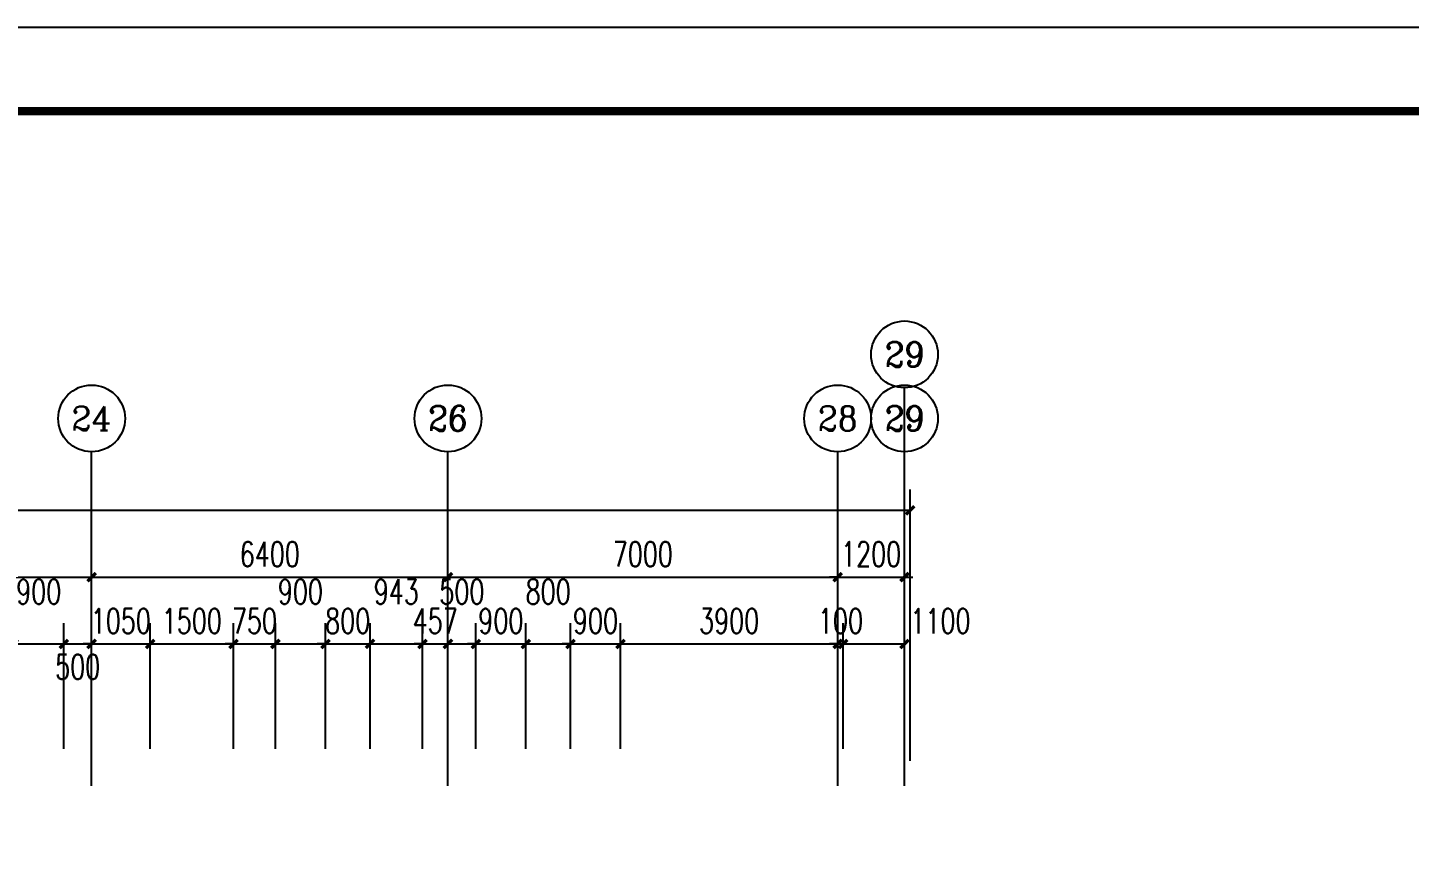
# Model space of a CAD drawing. Extents: x 1333527 to 1855755, y 1020844 to 1581249.
# Drawn here: x 1454725 to 1479541, y 1132347 to 1146994 of the extents above; entities that cross this region are included whole.
import ezdxf
from ezdxf.enums import TextEntityAlignment as Align

# ---------------------------------------------------------------- set-up
doc = ezdxf.new("R2010")
doc.units = 0
doc.header["$LTSCALE"] = 1000
doc.header["$PDSIZE"] = 5
doc.layers.add('1-建筑底图', color=8, linetype='Continuous', plot=False)
for name, color, linetype in [('AXIS_TEXT', 7, 'Continuous'), ('BTTK', 7, 'Continuous'), ('PUB_TITLE', 7, 'Continuous')]:
    doc.layers.add(name, color=color, linetype=linetype)
doc.styles.add('_TCH_AXIS', font='COMPLEX', dxfattribs={"bigfont": 'GBCBIG'})
doc.styles.add('_TCH_DIM_T3', font='SIMPLEX', dxfattribs={"width": 0.705882, "bigfont": 'GBCBIG'})
doc.styles.add('COMPLEX', font='COMPLEX')
doc.styles.add('HZ(TK)', font='geniso.shx', dxfattribs={"width": 0.9, "bigfont": 'hztxt.shx'})
doc.dimstyles.new('_TCH_ARCH&&150', dxfattribs={"dimtxt": 446.25, "dimasz": 150, "dimexe": 375, "dimexo": 450, "dimgap": 189.375, "dimtad": 1, "dimdec": 0, "dimzin": 0, "dimdsep": 46, "dimtxsty": '_TCH_DIM_T3', "dimblk": 'ARCHTICK', "dimcen": 0.09, "dimclrt": 7, "dimazin": 2, "dimtfac": 1, "dimtdec": 0, "dimtix": 1, "dimtmove": 2, "dimatfit": 3, "dimfxl": 1, "dimtolj": 1, "dimtzin": 0, "dimarcsym": 0})

# ---------------------------------------------------------------- blocks, each defined once
blk = doc.blocks.new('vhtemplate_2020年新竖式图框_A0')
at = {"layer": 'PUB_TITLE', "color": 7}
blk.add_lwpolyline([(0, 0), (1189, 0), (1189, 841), (0, 841)], close=True, dxfattribs=at)
at = {"layer": 'PUB_TITLE', "const_width": 1}
blk.add_lwpolyline([(25, 10), (1179, 10), (1179, 831), (25, 831)], close=True, dxfattribs=at)
at = {"layer": 'BTTK', "color": 4, "style": 'HZ(TK)', "width": 0.9}
for tag, p in [('合作单位', (1144, 743.5)), ('建设单位', (1144, 209.5)), ('工程名称', (1144, 176.5)), ('子项名称', (1154, 160)), ('图纸名称', (1144, 141))]:
    blk.add_attdef(tag, text='', height=3.5, dxfattribs=at).set_placement(p, align=Align.MIDDLE_CENTER)
for tag, p in [('注册证书号', (1156.5, 309.01)), ('注册印章号', (1156.5, 301.01)), ('设计号', (1154, 193)), ('图别', (1137.75, 34)), ('图号', (1170.25, 34)), ('版本号', (1137.75, 26)), ('日期', (1170.25, 26))]:
    blk.add_attdef(tag, text='', height=3.5, dxfattribs=at).set_placement(p, align=Align.MIDDLE)
blk = doc.blocks.new('_AXISO')
blk.add_circle((0, 0), 0.5)
at = {"layer": 'AXIS_TEXT', "style": 'COMPLEX', "width": 1.041667}
blk.add_attdef('A', text='', height=0.56, dxfattribs=at).set_placement((-0.25, -0.28), (0.25, -0.28), align=Align.FIT)
blk = doc.blocks.new('_ArchTick')
at = {"color": 0, "linetype": 'ByBlock', "const_width": 0.4}
blk.add_lwpolyline([(-0.5, -0.5), (0.5, 0.5)], dxfattribs=at)
blk = doc.blocks.new('*D500')
at = {"layer": '1-建筑底图', "color": 0, "lineweight": -2, "transparency": 16777216}
for p, q in [((95000, 88368), (95000, 90625)), ((95900, 88368), (95900, 90625)), ((95000, 90250), (95900, 90250))]:
    blk.add_line(p, q, dxfattribs=at)
at = {"layer": 'Defpoints', "color": 0}
for p in [(95900, 90250), (95000, 87918), (95900, 87918)]:
    blk.add_point(p, dxfattribs=at)
at = {"layer": '1-建筑底图', "color": 0, "lineweight": -2, "transparency": 16777216, "xscale": 150, "yscale": 150, "zscale": 150, "rotation": 180}
blk.add_blockref('_ArchTick', (95000, 90250), dxfattribs=at)
at = {"layer": '1-建筑底图', "color": 0, "lineweight": -2, "transparency": 16777216, "xscale": 150, "yscale": 150, "zscale": 150}
blk.add_blockref('_ArchTick', (95900, 90250), dxfattribs=at)
at = {"layer": '1-建筑底图', "color": 7, "transparency": 16777216, "insert": (95450, 91188), "char_height": 446.2, "attachment_point": 5, "style": '_TCH_DIM_T3'}
blk.add_mtext('\\A1;900', dxfattribs=at)
blk = doc.blocks.new('*D501')
at = {"layer": '1-建筑底图', "color": 0, "lineweight": -2, "transparency": 16777216}
for p, q in [((95900, 88368), (95900, 90625)), ((96400, 88368), (96400, 90625)), ((95900, 90250), (96400, 90250))]:
    blk.add_line(p, q, dxfattribs=at)
at = {"layer": 'Defpoints', "color": 0}
for p in [(96400, 90250), (95900, 87918), (96400, 87918)]:
    blk.add_point(p, dxfattribs=at)
at = {"layer": '1-建筑底图', "color": 0, "lineweight": -2, "transparency": 16777216, "xscale": 150, "yscale": 150, "zscale": 150, "rotation": 180}
blk.add_blockref('_ArchTick', (95900, 90250), dxfattribs=at)
at = {"layer": '1-建筑底图', "color": 0, "lineweight": -2, "transparency": 16777216, "xscale": 150, "yscale": 150, "zscale": 150}
blk.add_blockref('_ArchTick', (96400, 90250), dxfattribs=at)
at = {"layer": '1-建筑底图', "color": 7, "transparency": 16777216, "insert": (96150, 89838), "char_height": 446.2, "attachment_point": 5, "style": '_TCH_DIM_T3'}
blk.add_mtext('\\A1;500', dxfattribs=at)
blk = doc.blocks.new('*D502')
at = {"layer": '1-建筑底图', "color": 0, "lineweight": -2, "transparency": 16777216}
for p, q in [((96400, 88368), (96400, 90625)), ((97450, 88368), (97450, 90625)), ((96400, 90250), (96250, 90250)), ((96400, 90250), (97450, 90250)), ((97450, 90250), (97600, 90250))]:
    blk.add_line(p, q, dxfattribs=at)
at = {"layer": 'Defpoints', "color": 0}
for p in [(97450, 90250), (96400, 87918), (97450, 87918)]:
    blk.add_point(p, dxfattribs=at)
at = {"layer": '1-建筑底图', "color": 0, "lineweight": -2, "transparency": 16777216, "xscale": 150, "yscale": 150, "zscale": 150}
blk.add_blockref('_ArchTick', (96400, 90250), dxfattribs=at)
at = {"layer": '1-建筑底图', "color": 0, "lineweight": -2, "transparency": 16777216, "xscale": 150, "yscale": 150, "zscale": 150, "rotation": 180}
blk.add_blockref('_ArchTick', (97450, 90250), dxfattribs=at)
at = {"layer": '1-建筑底图', "color": 7, "transparency": 16777216, "insert": (96925, 90663), "char_height": 446.2, "attachment_point": 5, "style": '_TCH_DIM_T3'}
blk.add_mtext('\\A1;1050', dxfattribs=at)
blk = doc.blocks.new('*D503')
at = {"layer": '1-建筑底图', "color": 0, "lineweight": -2, "transparency": 16777216}
for p, q in [((97450, 88368), (97450, 90625)), ((98950, 88368), (98950, 90625)), ((97450, 90250), (98950, 90250))]:
    blk.add_line(p, q, dxfattribs=at)
at = {"layer": 'Defpoints', "color": 0}
for p in [(98950, 90250), (97450, 87918), (98950, 87918)]:
    blk.add_point(p, dxfattribs=at)
at = {"layer": '1-建筑底图', "color": 0, "lineweight": -2, "transparency": 16777216, "xscale": 150, "yscale": 150, "zscale": 150, "rotation": 180}
blk.add_blockref('_ArchTick', (97450, 90250), dxfattribs=at)
at = {"layer": '1-建筑底图', "color": 0, "lineweight": -2, "transparency": 16777216, "xscale": 150, "yscale": 150, "zscale": 150}
blk.add_blockref('_ArchTick', (98950, 90250), dxfattribs=at)
at = {"layer": '1-建筑底图', "color": 7, "transparency": 16777216, "insert": (98200, 90663), "char_height": 446.2, "attachment_point": 5, "style": '_TCH_DIM_T3'}
blk.add_mtext('\\A1;1500', dxfattribs=at)
blk = doc.blocks.new('*D504')
at = {"layer": '1-建筑底图', "color": 0, "lineweight": -2, "transparency": 16777216}
for p, q in [((98950, 88368), (98950, 90625)), ((99700, 88368), (99700, 90625)), ((98950, 90250), (98800, 90250)), ((98950, 90250), (99700, 90250)), ((99700, 90250), (99850, 90250))]:
    blk.add_line(p, q, dxfattribs=at)
at = {"layer": 'Defpoints', "color": 0}
for p in [(99700, 90250), (98950, 87918), (99700, 87918)]:
    blk.add_point(p, dxfattribs=at)
at = {"layer": '1-建筑底图', "color": 0, "lineweight": -2, "transparency": 16777216, "xscale": 150, "yscale": 150, "zscale": 150}
blk.add_blockref('_ArchTick', (98950, 90250), dxfattribs=at)
at = {"layer": '1-建筑底图', "color": 0, "lineweight": -2, "transparency": 16777216, "xscale": 150, "yscale": 150, "zscale": 150, "rotation": 180}
blk.add_blockref('_ArchTick', (99700, 90250), dxfattribs=at)
at = {"layer": '1-建筑底图', "color": 7, "transparency": 16777216, "insert": (99325, 90663), "char_height": 446.2, "attachment_point": 5, "style": '_TCH_DIM_T3'}
blk.add_mtext('\\A1;750', dxfattribs=at)
blk = doc.blocks.new('*D505')
at = {"layer": '1-建筑底图', "color": 0, "lineweight": -2, "transparency": 16777216}
for p, q in [((99700, 88368), (99700, 90625)), ((100600, 88368), (100600, 90625)), ((99700, 90250), (100600, 90250))]:
    blk.add_line(p, q, dxfattribs=at)
at = {"layer": 'Defpoints', "color": 0}
for p in [(100600, 90250), (99700, 87918), (100600, 87918)]:
    blk.add_point(p, dxfattribs=at)
at = {"layer": '1-建筑底图', "color": 0, "lineweight": -2, "transparency": 16777216, "xscale": 150, "yscale": 150, "zscale": 150, "rotation": 180}
blk.add_blockref('_ArchTick', (99700, 90250), dxfattribs=at)
at = {"layer": '1-建筑底图', "color": 0, "lineweight": -2, "transparency": 16777216, "xscale": 150, "yscale": 150, "zscale": 150}
blk.add_blockref('_ArchTick', (100600, 90250), dxfattribs=at)
at = {"layer": '1-建筑底图', "color": 7, "transparency": 16777216, "insert": (100150, 91188), "char_height": 446.2, "attachment_point": 5, "style": '_TCH_DIM_T3'}
blk.add_mtext('\\A1;900', dxfattribs=at)
blk = doc.blocks.new('*D506')
at = {"layer": '1-建筑底图', "color": 0, "lineweight": -2, "transparency": 16777216}
for p, q in [((100600, 88368), (100600, 90625)), ((101400, 88368), (101400, 90625)), ((100600, 90250), (100450, 90250)), ((100600, 90250), (101400, 90250)), ((101400, 90250), (101550, 90250))]:
    blk.add_line(p, q, dxfattribs=at)
at = {"layer": 'Defpoints', "color": 0}
for p in [(101400, 90250), (100600, 87918), (101400, 87918)]:
    blk.add_point(p, dxfattribs=at)
at = {"layer": '1-建筑底图', "color": 0, "lineweight": -2, "transparency": 16777216, "xscale": 150, "yscale": 150, "zscale": 150}
blk.add_blockref('_ArchTick', (100600, 90250), dxfattribs=at)
at = {"layer": '1-建筑底图', "color": 0, "lineweight": -2, "transparency": 16777216, "xscale": 150, "yscale": 150, "zscale": 150, "rotation": 180}
blk.add_blockref('_ArchTick', (101400, 90250), dxfattribs=at)
at = {"layer": '1-建筑底图', "color": 7, "transparency": 16777216, "insert": (101000, 90663), "char_height": 446.2, "attachment_point": 5, "style": '_TCH_DIM_T3'}
blk.add_mtext('\\A1;800', dxfattribs=at)
blk = doc.blocks.new('*D507')
at = {"layer": '1-建筑底图', "color": 0, "lineweight": -2, "transparency": 16777216}
for p, q in [((101400, 88368), (101400, 90625)), ((102343, 88368), (102343, 90625)), ((101400, 90250), (102343, 90250))]:
    blk.add_line(p, q, dxfattribs=at)
at = {"layer": 'Defpoints', "color": 0}
for p in [(102343, 90250), (101400, 87918), (102343, 87918)]:
    blk.add_point(p, dxfattribs=at)
at = {"layer": '1-建筑底图', "color": 0, "lineweight": -2, "transparency": 16777216, "xscale": 150, "yscale": 150, "zscale": 150, "rotation": 180}
blk.add_blockref('_ArchTick', (101400, 90250), dxfattribs=at)
at = {"layer": '1-建筑底图', "color": 0, "lineweight": -2, "transparency": 16777216, "xscale": 150, "yscale": 150, "zscale": 150}
blk.add_blockref('_ArchTick', (102343, 90250), dxfattribs=at)
at = {"layer": '1-建筑底图', "color": 7, "transparency": 16777216, "insert": (101872, 91188), "char_height": 446.2, "attachment_point": 5, "style": '_TCH_DIM_T3'}
blk.add_mtext('\\A1;943', dxfattribs=at)
blk = doc.blocks.new('*D508')
at = {"layer": '1-建筑底图', "color": 0, "lineweight": -2, "transparency": 16777216}
for p, q in [((102343, 88368), (102343, 90625)), ((102800, 88368), (102800, 90625)), ((102343, 90250), (102193, 90250)), ((102343, 90250), (102800, 90250)), ((102800, 90250), (102950, 90250))]:
    blk.add_line(p, q, dxfattribs=at)
at = {"layer": 'Defpoints', "color": 0}
for p in [(102800, 90250), (102343, 87918), (102800, 87918)]:
    blk.add_point(p, dxfattribs=at)
at = {"layer": '1-建筑底图', "color": 0, "lineweight": -2, "transparency": 16777216, "xscale": 150, "yscale": 150, "zscale": 150}
blk.add_blockref('_ArchTick', (102343, 90250), dxfattribs=at)
at = {"layer": '1-建筑底图', "color": 0, "lineweight": -2, "transparency": 16777216, "xscale": 150, "yscale": 150, "zscale": 150, "rotation": 180}
blk.add_blockref('_ArchTick', (102800, 90250), dxfattribs=at)
at = {"layer": '1-建筑底图', "color": 7, "transparency": 16777216, "insert": (102572, 90663), "char_height": 446.2, "attachment_point": 5, "style": '_TCH_DIM_T3'}
blk.add_mtext('\\A1;457', dxfattribs=at)
blk = doc.blocks.new('*D509')
at = {"layer": '1-建筑底图', "color": 0, "lineweight": -2, "transparency": 16777216}
for p, q in [((102800, 88368), (102800, 90625)), ((103300, 88368), (103300, 90625)), ((102800, 90250), (103300, 90250))]:
    blk.add_line(p, q, dxfattribs=at)
at = {"layer": 'Defpoints', "color": 0}
for p in [(103300, 90250), (102800, 87918), (103300, 87918)]:
    blk.add_point(p, dxfattribs=at)
at = {"layer": '1-建筑底图', "color": 0, "lineweight": -2, "transparency": 16777216, "xscale": 150, "yscale": 150, "zscale": 150, "rotation": 180}
blk.add_blockref('_ArchTick', (102800, 90250), dxfattribs=at)
at = {"layer": '1-建筑底图', "color": 0, "lineweight": -2, "transparency": 16777216, "xscale": 150, "yscale": 150, "zscale": 150}
blk.add_blockref('_ArchTick', (103300, 90250), dxfattribs=at)
at = {"layer": '1-建筑底图', "color": 7, "transparency": 16777216, "insert": (103050, 91188), "char_height": 446.2, "attachment_point": 5, "style": '_TCH_DIM_T3'}
blk.add_mtext('\\A1;500', dxfattribs=at)
blk = doc.blocks.new('*D510')
at = {"layer": '1-建筑底图', "color": 0, "lineweight": -2, "transparency": 16777216}
for p, q in [((103300, 88368), (103300, 90625)), ((104200, 88368), (104200, 90625)), ((103300, 90250), (103150, 90250)), ((103300, 90250), (104200, 90250)), ((104200, 90250), (104350, 90250))]:
    blk.add_line(p, q, dxfattribs=at)
at = {"layer": 'Defpoints', "color": 0}
for p in [(104200, 90250), (103300, 87918), (104200, 87918)]:
    blk.add_point(p, dxfattribs=at)
at = {"layer": '1-建筑底图', "color": 0, "lineweight": -2, "transparency": 16777216, "xscale": 150, "yscale": 150, "zscale": 150}
blk.add_blockref('_ArchTick', (103300, 90250), dxfattribs=at)
at = {"layer": '1-建筑底图', "color": 0, "lineweight": -2, "transparency": 16777216, "xscale": 150, "yscale": 150, "zscale": 150, "rotation": 180}
blk.add_blockref('_ArchTick', (104200, 90250), dxfattribs=at)
at = {"layer": '1-建筑底图', "color": 7, "transparency": 16777216, "insert": (103750, 90663), "char_height": 446.2, "attachment_point": 5, "style": '_TCH_DIM_T3'}
blk.add_mtext('\\A1;900', dxfattribs=at)
blk = doc.blocks.new('*D511')
at = {"layer": '1-建筑底图', "color": 0, "lineweight": -2, "transparency": 16777216}
for p, q in [((104200, 88368), (104200, 90625)), ((105000, 88368), (105000, 90625)), ((104200, 90250), (105000, 90250))]:
    blk.add_line(p, q, dxfattribs=at)
at = {"layer": 'Defpoints', "color": 0}
for p in [(105000, 90250), (104200, 87918), (105000, 87918)]:
    blk.add_point(p, dxfattribs=at)
at = {"layer": '1-建筑底图', "color": 0, "lineweight": -2, "transparency": 16777216, "xscale": 150, "yscale": 150, "zscale": 150, "rotation": 180}
blk.add_blockref('_ArchTick', (104200, 90250), dxfattribs=at)
at = {"layer": '1-建筑底图', "color": 0, "lineweight": -2, "transparency": 16777216, "xscale": 150, "yscale": 150, "zscale": 150}
blk.add_blockref('_ArchTick', (105000, 90250), dxfattribs=at)
at = {"layer": '1-建筑底图', "color": 7, "transparency": 16777216, "insert": (104600, 91188), "char_height": 446.2, "attachment_point": 5, "style": '_TCH_DIM_T3'}
blk.add_mtext('\\A1;800', dxfattribs=at)
blk = doc.blocks.new('*D512')
at = {"layer": '1-建筑底图', "color": 0, "lineweight": -2, "transparency": 16777216}
for p, q in [((105000, 88368), (105000, 90625)), ((105900, 88368), (105900, 90625)), ((105000, 90250), (104850, 90250)), ((105000, 90250), (105900, 90250)), ((105900, 90250), (106050, 90250))]:
    blk.add_line(p, q, dxfattribs=at)
at = {"layer": 'Defpoints', "color": 0}
for p in [(105900, 90250), (105000, 87918), (105900, 87918)]:
    blk.add_point(p, dxfattribs=at)
at = {"layer": '1-建筑底图', "color": 0, "lineweight": -2, "transparency": 16777216, "xscale": 150, "yscale": 150, "zscale": 150}
blk.add_blockref('_ArchTick', (105000, 90250), dxfattribs=at)
at = {"layer": '1-建筑底图', "color": 0, "lineweight": -2, "transparency": 16777216, "xscale": 150, "yscale": 150, "zscale": 150, "rotation": 180}
blk.add_blockref('_ArchTick', (105900, 90250), dxfattribs=at)
at = {"layer": '1-建筑底图', "color": 7, "transparency": 16777216, "insert": (105450, 90663), "char_height": 446.2, "attachment_point": 5, "style": '_TCH_DIM_T3'}
blk.add_mtext('\\A1;900', dxfattribs=at)
blk = doc.blocks.new('*D513')
at = {"layer": '1-建筑底图', "color": 0, "lineweight": -2, "transparency": 16777216}
for p, q in [((105900, 88368), (105900, 90625)), ((109800, 88368), (109800, 90625)), ((105900, 90250), (109800, 90250))]:
    blk.add_line(p, q, dxfattribs=at)
at = {"layer": 'Defpoints', "color": 0}
for p in [(109800, 90250), (105900, 87918), (109800, 87918)]:
    blk.add_point(p, dxfattribs=at)
at = {"layer": '1-建筑底图', "color": 0, "lineweight": -2, "transparency": 16777216, "xscale": 150, "yscale": 150, "zscale": 150, "rotation": 180}
blk.add_blockref('_ArchTick', (105900, 90250), dxfattribs=at)
at = {"layer": '1-建筑底图', "color": 0, "lineweight": -2, "transparency": 16777216, "xscale": 150, "yscale": 150, "zscale": 150}
blk.add_blockref('_ArchTick', (109800, 90250), dxfattribs=at)
at = {"layer": '1-建筑底图', "color": 7, "transparency": 16777216, "insert": (107850, 90663), "char_height": 446.2, "attachment_point": 5, "style": '_TCH_DIM_T3'}
blk.add_mtext('\\A1;3900', dxfattribs=at)
blk = doc.blocks.new('*D514')
at = {"layer": '1-建筑底图', "color": 0, "lineweight": -2, "transparency": 16777216}
for p, q in [((109800, 88368), (109800, 90625)), ((109900, 88368), (109900, 90625)), ((109800, 90250), (109650, 90250)), ((109800, 90250), (109900, 90250)), ((109900, 90250), (110050, 90250))]:
    blk.add_line(p, q, dxfattribs=at)
at = {"layer": 'Defpoints', "color": 0}
for p in [(109900, 90250), (109800, 87918), (109900, 87918)]:
    blk.add_point(p, dxfattribs=at)
at = {"layer": '1-建筑底图', "color": 0, "lineweight": -2, "transparency": 16777216, "xscale": 150, "yscale": 150, "zscale": 150}
blk.add_blockref('_ArchTick', (109800, 90250), dxfattribs=at)
at = {"layer": '1-建筑底图', "color": 0, "lineweight": -2, "transparency": 16777216, "xscale": 150, "yscale": 150, "zscale": 150, "rotation": 180}
blk.add_blockref('_ArchTick', (109900, 90250), dxfattribs=at)
at = {"layer": '1-建筑底图', "color": 7, "transparency": 16777216, "insert": (109850, 90663), "char_height": 446.2, "attachment_point": 5, "style": '_TCH_DIM_T3'}
blk.add_mtext('\\A1;100', dxfattribs=at)
blk = doc.blocks.new('*D515')
at = {"layer": '1-建筑底图', "color": 0, "lineweight": -2, "transparency": 16777216}
for p, q in [((109900, 88368), (109900, 90625)), ((111000, 88368), (111000, 90625)), ((109900, 90250), (111000, 90250))]:
    blk.add_line(p, q, dxfattribs=at)
at = {"layer": 'Defpoints', "color": 0}
for p in [(111000, 90250), (109900, 87918), (111000, 87918)]:
    blk.add_point(p, dxfattribs=at)
at = {"layer": '1-建筑底图', "color": 0, "lineweight": -2, "transparency": 16777216, "xscale": 150, "yscale": 150, "zscale": 150, "rotation": 180}
blk.add_blockref('_ArchTick', (109900, 90250), dxfattribs=at)
at = {"layer": '1-建筑底图', "color": 0, "lineweight": -2, "transparency": 16777216, "xscale": 150, "yscale": 150, "zscale": 150}
blk.add_blockref('_ArchTick', (111000, 90250), dxfattribs=at)
at = {"layer": '1-建筑底图', "color": 7, "transparency": 16777216, "insert": (111645, 90663), "char_height": 446.2, "attachment_point": 5, "style": '_TCH_DIM_T3'}
blk.add_mtext('\\A1;1100', dxfattribs=at)
blk = doc.blocks.new('*D573')
at = {"layer": '1-建筑底图', "color": 0, "lineweight": -2, "transparency": 16777216}
for p, q in [((-100, 88150), (-100, 93025)), ((111100, 88150), (111100, 93025)), ((-100, 92650), (111100, 92650))]:
    blk.add_line(p, q, dxfattribs=at)
at = {"layer": 'Defpoints', "color": 0}
for p in [(111100, 92650), (-100, 87700), (111100, 87700)]:
    blk.add_point(p, dxfattribs=at)
at = {"layer": '1-建筑底图', "color": 0, "lineweight": -2, "transparency": 16777216, "xscale": 150, "yscale": 150, "zscale": 150, "rotation": 180}
blk.add_blockref('_ArchTick', (-100, 92650), dxfattribs=at)
at = {"layer": '1-建筑底图', "color": 0, "lineweight": -2, "transparency": 16777216, "xscale": 150, "yscale": 150, "zscale": 150}
blk.add_blockref('_ArchTick', (111100, 92650), dxfattribs=at)
at = {"layer": '1-建筑底图', "color": 7, "transparency": 16777216, "insert": (55500, 93063), "char_height": 446.2, "attachment_point": 5, "style": '_TCH_DIM_T3'}
blk.add_mtext('\\A1;111200', dxfattribs=at)
blk = doc.blocks.new('*D655')
at = {"layer": '1-建筑底图', "color": 0, "lineweight": -2, "transparency": 16777216}
for p, q in [((89400, 88150), (89400, 91825)), ((96400, 88150), (96400, 91825)), ((89400, 91450), (96400, 91450))]:
    blk.add_line(p, q, dxfattribs=at)
at = {"layer": 'Defpoints', "color": 0}
for p in [(96400, 91450), (89400, 87700), (96400, 87700)]:
    blk.add_point(p, dxfattribs=at)
at = {"layer": '1-建筑底图', "color": 0, "lineweight": -2, "transparency": 16777216, "xscale": 150, "yscale": 150, "zscale": 150, "rotation": 180}
blk.add_blockref('_ArchTick', (89400, 91450), dxfattribs=at)
at = {"layer": '1-建筑底图', "color": 0, "lineweight": -2, "transparency": 16777216, "xscale": 150, "yscale": 150, "zscale": 150}
blk.add_blockref('_ArchTick', (96400, 91450), dxfattribs=at)
at = {"layer": '1-建筑底图', "color": 7, "transparency": 16777216, "insert": (92900, 91863), "char_height": 446.2, "attachment_point": 5, "style": '_TCH_DIM_T3'}
blk.add_mtext('\\A1;7000', dxfattribs=at)
blk = doc.blocks.new('*D656')
at = {"layer": '1-建筑底图', "color": 0, "lineweight": -2, "transparency": 16777216}
for p, q in [((96400, 88150), (96400, 91825)), ((102800, 88150), (102800, 91825)), ((96400, 91450), (102800, 91450))]:
    blk.add_line(p, q, dxfattribs=at)
at = {"layer": 'Defpoints', "color": 0}
for p in [(102800, 91450), (96400, 87700), (102800, 87700)]:
    blk.add_point(p, dxfattribs=at)
at = {"layer": '1-建筑底图', "color": 0, "lineweight": -2, "transparency": 16777216, "xscale": 150, "yscale": 150, "zscale": 150, "rotation": 180}
blk.add_blockref('_ArchTick', (96400, 91450), dxfattribs=at)
at = {"layer": '1-建筑底图', "color": 0, "lineweight": -2, "transparency": 16777216, "xscale": 150, "yscale": 150, "zscale": 150}
blk.add_blockref('_ArchTick', (102800, 91450), dxfattribs=at)
at = {"layer": '1-建筑底图', "color": 7, "transparency": 16777216, "insert": (99600, 91863), "char_height": 446.2, "attachment_point": 5, "style": '_TCH_DIM_T3'}
blk.add_mtext('\\A1;6400', dxfattribs=at)
blk = doc.blocks.new('*D657')
at = {"layer": '1-建筑底图', "color": 0, "lineweight": -2, "transparency": 16777216}
for p, q in [((102800, 88150), (102800, 91825)), ((109800, 88150), (109800, 91825)), ((102800, 91450), (109800, 91450))]:
    blk.add_line(p, q, dxfattribs=at)
at = {"layer": 'Defpoints', "color": 0}
for p in [(109800, 91450), (102800, 87700), (109800, 87700)]:
    blk.add_point(p, dxfattribs=at)
at = {"layer": '1-建筑底图', "color": 0, "lineweight": -2, "transparency": 16777216, "xscale": 150, "yscale": 150, "zscale": 150, "rotation": 180}
blk.add_blockref('_ArchTick', (102800, 91450), dxfattribs=at)
at = {"layer": '1-建筑底图', "color": 0, "lineweight": -2, "transparency": 16777216, "xscale": 150, "yscale": 150, "zscale": 150}
blk.add_blockref('_ArchTick', (109800, 91450), dxfattribs=at)
at = {"layer": '1-建筑底图', "color": 7, "transparency": 16777216, "insert": (106300, 91863), "char_height": 446.2, "attachment_point": 5, "style": '_TCH_DIM_T3'}
blk.add_mtext('\\A1;7000', dxfattribs=at)
blk = doc.blocks.new('*D658')
at = {"layer": '1-建筑底图', "color": 0, "lineweight": -2, "transparency": 16777216}
for p, q in [((109800, 88150), (109800, 91825)), ((111000, 88150), (111000, 91825)), ((109800, 91450), (109650, 91450)), ((109800, 91450), (111000, 91450)), ((111000, 91450), (111150, 91450))]:
    blk.add_line(p, q, dxfattribs=at)
at = {"layer": 'Defpoints', "color": 0}
for p in [(111000, 91450), (109800, 87700), (111000, 87700)]:
    blk.add_point(p, dxfattribs=at)
at = {"layer": '1-建筑底图', "color": 0, "lineweight": -2, "transparency": 16777216, "xscale": 150, "yscale": 150, "zscale": 150}
blk.add_blockref('_ArchTick', (109800, 91450), dxfattribs=at)
at = {"layer": '1-建筑底图', "color": 0, "lineweight": -2, "transparency": 16777216, "xscale": 150, "yscale": 150, "zscale": 150, "rotation": 180}
blk.add_blockref('_ArchTick', (111000, 91450), dxfattribs=at)
at = {"layer": '1-建筑底图', "color": 7, "transparency": 16777216, "insert": (110400, 91863), "char_height": 446.2, "attachment_point": 5, "style": '_TCH_DIM_T3'}
blk.add_mtext('\\A1;1200', dxfattribs=at)
blk = doc.blocks.new('1-二层建筑底图')
at = {"layer": '1-建筑底图', "color": 8}
for p, q in [((111000, 88849.3), (111000, 94849.3)), ((96400, 87700), (96400, 93700)), ((102800, 87700), (102800, 93700)), ((109800, 87700), (109800, 93700)), ((111000, 87700), (111000, 93700))]:
    blk.add_line(p, q, dxfattribs=at)
ref = blk.add_blockref('_AXISO', (111000, 95449.3), dxfattribs=dict(at, xscale=1200, yscale=1200, zscale=1200))
ref.add_attrib('A', '29', dxfattribs={"layer": 'AXIS_TEXT', "height": 450.98, "style": '_TCH_AXIS', "width": 0.970588}).set_placement((110645.7, 95223.8), (111354.3, 95223.8), align=Align.FIT)
ref = blk.add_blockref('_AXISO', (96400, 94300), dxfattribs=dict(at, xscale=1200, yscale=1200, zscale=1200))
ref.add_attrib('A', '24', dxfattribs={"layer": 'AXIS_TEXT', "height": 432.18, "style": '_TCH_AXIS', "width": 0.972222}).set_placement((96039.9, 94083.9), (96760.1, 94083.9), align=Align.FIT)
ref = blk.add_blockref('_AXISO', (102800, 94300), dxfattribs=dict(at, xscale=1200, yscale=1200, zscale=1200))
ref.add_attrib('A', '26', dxfattribs={"layer": 'AXIS_TEXT', "height": 450.98, "style": '_TCH_AXIS', "width": 0.970588}).set_placement((102445.7, 94074.5), (103154.3, 94074.5), align=Align.FIT)
ref = blk.add_blockref('_AXISO', (109800, 94300), dxfattribs=dict(at, xscale=1200, yscale=1200, zscale=1200))
ref.add_attrib('A', '28', dxfattribs={"layer": 'AXIS_TEXT', "height": 441.41, "style": '_TCH_AXIS'}).set_placement((109442.7, 94079.3), (110157.3, 94079.3), align=Align.FIT)
ref = blk.add_blockref('_AXISO', (111000, 94300), dxfattribs=dict(at, xscale=1200, yscale=1200, zscale=1200))
ref.add_attrib('A', '29', dxfattribs={"layer": 'AXIS_TEXT', "height": 450.98, "style": '_TCH_AXIS', "width": 0.970588}).set_placement((110645.7, 94074.5), (111354.3, 94074.5), align=Align.FIT)
for p1, p2, distance, picture, middle in [((-100, 87700), (111100, 87700), 4950, '*D573', (55500, 93062.5)), ((89400, 87700), (96400, 87700), 3750, '*D655', (92900, 91862.5)), ((96400, 87700), (102800, 87700), 3750, '*D656', (99600, 91862.5)), ((102800, 87700), (109800, 87700), 3750, '*D657', (106300, 91862.5)), ((109800, 87700), (111000, 87700), 3750, '*D658', (110400, 91862.5)), ((96400, 87918.1), (97450, 87918.1), 2331.9, '*D502', (96925, 90662.5)), ((97450, 87918.1), (98950, 87918.1), 2331.9, '*D503', (98200, 90662.5)), ((98950, 87918.1), (99700, 87918.1), 2331.9, '*D504', (99325, 90662.5)), ((100600, 87918.1), (101400, 87918.1), 2331.9, '*D506', (101000, 90662.5)), ((102343.3, 87918.1), (102800, 87918.1), 2331.9, '*D508', (102571.7, 90662.5)), ((103300, 87918.1), (104200, 87918.1), 2331.9, '*D510', (103750, 90662.5)), ((105000, 87918.1), (105900, 87918.1), 2331.9, '*D512', (105450, 90662.5)), ((105900, 87918.1), (109800, 87918.1), 2331.9, '*D513', (107850, 90662.5)), ((109800, 87918.1), (109900, 87918.1), 2331.9, '*D514', (109850, 90662.5))]:
    dim = blk.add_aligned_dim(p1=p1, p2=p2, distance=distance, dimstyle='_TCH_ARCH&&150', dxfattribs=at)
    dim.commit()
    dim.dimension.update_dxf_attribs({"geometry": picture, "text_midpoint": middle})
for base, p1, p2, picture, middle in [((95900, 90250), (95000, 87918.1), (95900, 87918.1), '*D500', (95450, 91187.5)), ((100600, 90250), (99700, 87918.1), (100600, 87918.1), '*D505', (100150, 91187.5)), ((102343.3, 90250), (101400, 87918.1), (102343.3, 87918.1), '*D507', (101871.7, 91187.5)), ((103300, 90250), (102800, 87918.1), (103300, 87918.1), '*D509', (103050, 91187.5)), ((105000, 90250), (104200, 87918.1), (105000, 87918.1), '*D511', (104600, 91187.5)), ((111000, 90250), (109900, 87918.1), (111000, 87918.1), '*D515', (111645, 90662.5)), ((96400, 90250), (95900, 87918.1), (96400, 87918.1), '*D501', (96150, 89837.5))]:
    dim = blk.add_linear_dim(base=base, p1=p1, p2=p2, angle=0, dimstyle='_TCH_ARCH&&150', dxfattribs=at)
    dim.commit()
    dim.dimension.update_dxf_attribs({"geometry": picture, "text_midpoint": middle, "dimtype": 161})

msp = doc.modelspace()

# ---------------------------------------------------------------- linework, layer by layer
at = {"layer": 'PUB_TITLE'}
msp.add_lwpolyline([(1333527, 1020844), (1511877, 1020844), (1511877, 1146994), (1333527, 1146994)], close=True, dxfattribs=at)
at = {"layer": 'PUB_TITLE', "const_width": 150}
msp.add_lwpolyline([(1337277, 1022344), (1510377, 1022344), (1510377, 1145494), (1337277, 1145494)], close=True, dxfattribs=at)

# ---------------------------------------------------------------- block references
at = {"xscale": 150, "yscale": 150, "zscale": 150}
msp.add_blockref('vhtemplate_2020年新竖式图框_A0', (1333527, 1020844), dxfattribs=at)
at = {"layer": '1-建筑底图'}
msp.add_blockref('1-二层建筑底图', (1359474, 1045677), dxfattribs=at)

doc.saveas('drawing.dxf')
